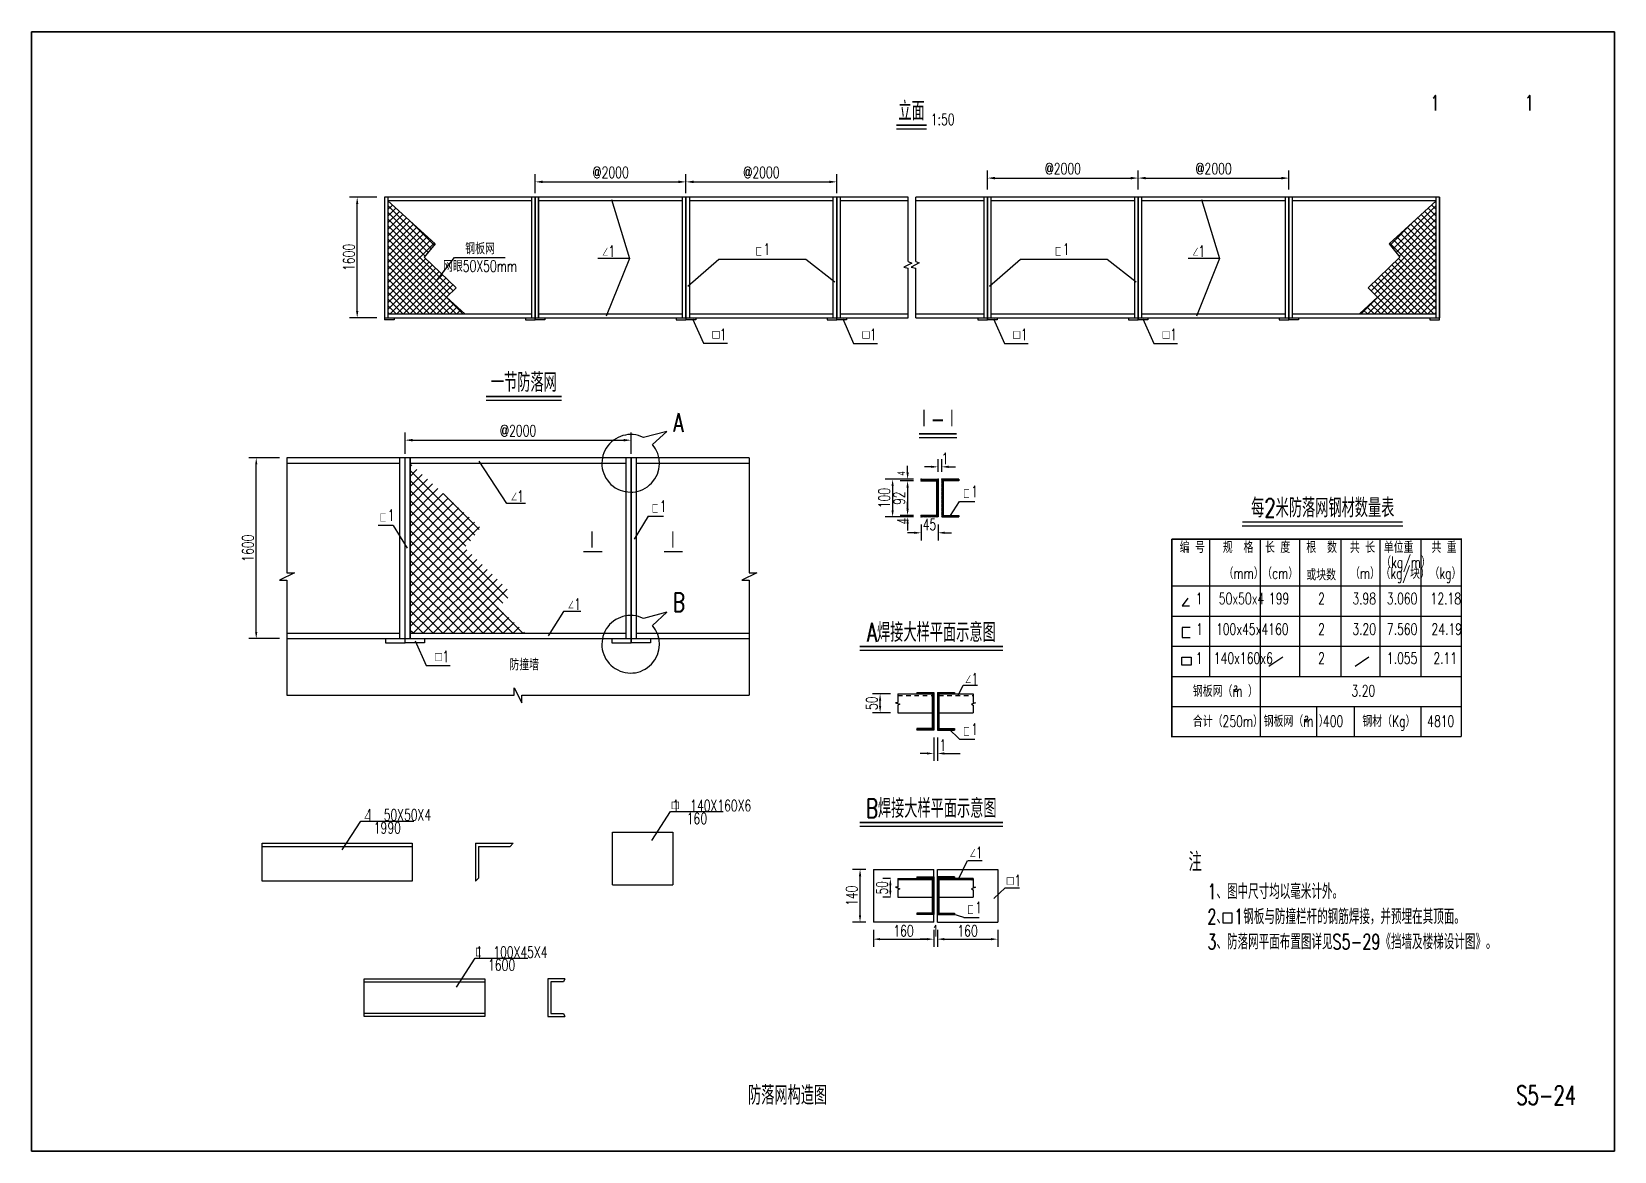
# Model space of a CAD drawing. Extents: x 0 to 42, y 0 to 29.7.
import ezdxf
from ezdxf.enums import TextEntityAlignment as Align

# ---------------------------------------------------------------- set-up
doc = ezdxf.new("R2010")
doc.units = 0
doc.header["$LTSCALE"] = 0.01
doc.header["$MEASUREMENT"] = 0
doc.linetypes.add('ACAD_ISO02W100', pattern=[15, 12, -3])
doc.layers.get('0').update_dxf_attribs({"linetype": 'CONTINUOUS'})
doc.layers.get('DEFPOINTS').update_dxf_attribs({"linetype": 'CONTINUOUS'})
for name, color, linetype in [('文字', 7, 'CONTINUOUS'), ('标注', 7, 'CONTINUOUS'), ('注释', 7, 'CONTINUOUS'), ('结构轮廓线', 1, 'CONTINUOUS'), ('虚线', 6, 'ACAD_ISO02W100')]:
    doc.layers.add(name, color=color, linetype=linetype)
doc.styles.get("Standard").update_dxf_attribs({"font": 'simplex1.shx', "width": 0.7, "bigfont": 'hztxt.shx'})
doc.styles.add('西文_6号', font='', dxfattribs={"width": 0.7, "height": 0.2})
doc.styles.get('西文_6号').set_extended_font_data('BRGCAD')
doc.dimstyles.new('标注_6号', dxfattribs={"dimtxt": 0.3, "dimasz": 0.2, "dimexe": 0.2, "dimexo": 0.1, "dimgap": 0.1, "dimtad": 1, "dimdec": 1, "dimzin": 0, "dimdsep": 46, "dimtxsty": 'Standard', "dimcen": 0.09, "dimclrd": 256, "dimclre": 256, "dimclrt": 256, "dimadec": 0, "dimazin": 0, "dimtfac": 1, "dimtdec": 1, "dimtix": 1, "dimtofl": 0, "dimtmove": 0, "dimatfit": 1, "dimfxl": 0, "dimtvp": 1, "dimtolj": 1, "dimtzin": 0, "dimarcsym": 0})
doc.dimstyles.new('西文标注_6号', dxfattribs={"dimtxt": 0.3, "dimasz": 0.18, "dimexe": 0.2, "dimexo": 0.2, "dimgap": 0.07, "dimtad": 1, "dimdec": 1, "dimzin": 13, "dimdsep": 46, "dimtxsty": 'Standard', "dimcen": 0.09, "dimclrd": 256, "dimclre": 256, "dimclrt": 256, "dimadec": 0, "dimazin": 0, "dimtfac": 1, "dimtdec": 1, "dimtix": 1, "dimtofl": 0, "dimtmove": 0, "dimatfit": 1, "dimfxl": 0, "dimtvp": 1, "dimtolj": 1, "dimtzin": 13, "dimarcsym": 0})
pattern_1 = [(45, (-122.652485, -104.0455), (-0.0176776695, 0.0176776695), [])]

# ---------------------------------------------------------------- blocks, each defined once
blk = doc.blocks.new('*D2')
at = {"layer": 'DEFPOINTS', "color": 0}
for p in [(5.96, 18.399), (6.773, 18.399), (6.773, 13.599)]:
    blk.add_point(p, dxfattribs=at)
at = {"layer": '注释', "lineweight": -2}
for p, q in [((6.573, 18.399), (5.76, 18.399)), ((5.96, 13.779), (5.96, 18.219)), ((6.573, 13.599), (5.76, 13.599))]:
    blk.add_line(p, q, dxfattribs=at)
at = {"layer": '注释'}
for points in [[(5.93, 18.219), (5.99, 18.219), (5.96, 18.399)], [(5.93, 13.779), (5.99, 13.779), (5.96, 13.599)]]:
    blk.add_solid(points, dxfattribs=at)
at = {"layer": '注释', "insert": (5.74, 15.999), "char_height": 0.3, "attachment_point": 5, "rotation": 90}
blk.add_mtext('\\A1;1600', dxfattribs=at)
blk = doc.blocks.new('*D3')
at = {"layer": 'DEFPOINTS', "color": 0}
for p in [(21.983, 7.478), (22.337, 7.478), (22.337, 6.078)]:
    blk.add_point(p, dxfattribs=at)
at = {"layer": '标注', "lineweight": -2}
for p, q in [((22.137, 7.478), (21.783, 7.478)), ((21.983, 6.258), (21.983, 7.298)), ((22.137, 6.078), (21.783, 6.078))]:
    blk.add_line(p, q, dxfattribs=at)
at = {"layer": '标注'}
for points in [[(21.953, 7.298), (22.013, 7.298), (21.983, 7.478)], [(21.953, 6.258), (22.013, 6.258), (21.983, 6.078)]]:
    blk.add_solid(points, dxfattribs=at)
at = {"layer": '标注', "insert": (21.763, 6.778), "char_height": 0.3, "attachment_point": 5, "rotation": 90}
blk.add_mtext('\\A1;140', dxfattribs=at)
blk = doc.blocks.new('*D4')
at = {"layer": 'DEFPOINTS', "color": 0}
for p in [(23.937, 6.078), (24.037, 6.078), (24.037, 5.628)]:
    blk.add_point(p, dxfattribs=at)
at = {"layer": '标注', "lineweight": -2}
for p, q in [((23.757, 5.628), (23.577, 5.628)), ((23.937, 5.878), (23.937, 5.428)), ((24.037, 5.878), (24.037, 5.428)), ((24.217, 5.628), (24.397, 5.628))]:
    blk.add_line(p, q, dxfattribs=at)
at = {"layer": '标注'}
for points in [[(23.757, 5.658), (23.757, 5.598), (23.937, 5.628)], [(24.217, 5.658), (24.217, 5.598), (24.037, 5.628)]]:
    blk.add_solid(points, dxfattribs=at)
at = {"layer": '标注', "insert": (23.987, 5.848), "char_height": 0.3, "attachment_point": 5}
blk.add_mtext('\\A1;1', dxfattribs=at)
blk = doc.blocks.new('*D5')
at = {"layer": 'DEFPOINTS', "color": 0}
for p in [(22.337, 6.078), (23.937, 6.078), (23.937, 5.628)]:
    blk.add_point(p, dxfattribs=at)
at = {"layer": '标注', "lineweight": -2}
for p, q in [((22.337, 5.878), (22.337, 5.428)), ((22.517, 5.628), (23.757, 5.628)), ((23.937, 5.878), (23.937, 5.428))]:
    blk.add_line(p, q, dxfattribs=at)
at = {"layer": '标注'}
for points in [[(22.517, 5.658), (22.517, 5.598), (22.337, 5.628)], [(23.757, 5.658), (23.757, 5.598), (23.937, 5.628)]]:
    blk.add_solid(points, dxfattribs=at)
at = {"layer": '标注', "insert": (23.137, 5.848), "char_height": 0.3, "attachment_point": 5}
blk.add_mtext('\\A1;160', dxfattribs=at)
blk = doc.blocks.new('*D6')
at = {"layer": 'DEFPOINTS', "color": 0}
for p in [(24.037, 6.078), (25.637, 6.078), (25.637, 5.628)]:
    blk.add_point(p, dxfattribs=at)
at = {"layer": '标注', "lineweight": -2}
for p, q in [((24.037, 5.878), (24.037, 5.428)), ((24.217, 5.628), (25.457, 5.628)), ((25.637, 5.878), (25.637, 5.428))]:
    blk.add_line(p, q, dxfattribs=at)
at = {"layer": '标注'}
for points in [[(24.217, 5.658), (24.217, 5.598), (24.037, 5.628)], [(25.457, 5.658), (25.457, 5.598), (25.637, 5.628)]]:
    blk.add_solid(points, dxfattribs=at)
at = {"layer": '标注', "insert": (24.837, 5.848), "char_height": 0.3, "attachment_point": 5}
blk.add_mtext('\\A1;160', dxfattribs=at)
blk = doc.blocks.new('*D7')
at = {"layer": 'DEFPOINTS', "color": 0}
for p in [(22.787, 7.238), (22.987, 7.238), (22.987, 6.738)]:
    blk.add_point(p, dxfattribs=at)
at = {"layer": '标注', "lineweight": -2}
for p, q in [((22.787, 7.238), (22.587, 7.238)), ((22.787, 6.738), (22.587, 6.738)), ((22.787, 6.918), (22.787, 7.058))]:
    blk.add_line(p, q, dxfattribs=at)
at = {"layer": '标注'}
for points in [[(22.757, 7.058), (22.817, 7.058), (22.787, 7.238)], [(22.757, 6.918), (22.817, 6.918), (22.787, 6.738)]]:
    blk.add_solid(points, dxfattribs=at)
at = {"layer": '标注', "insert": (22.567, 6.988), "char_height": 0.3, "attachment_point": 5, "rotation": 90}
blk.add_mtext('\\A1;50', dxfattribs=at)
blk = doc.blocks.new('*D8')
at = {"layer": 'DEFPOINTS', "color": 0}
for p in [(22.515, 12.135), (22.987, 12.135), (22.987, 11.635)]:
    blk.add_point(p, dxfattribs=at)
at = {"layer": '标注', "lineweight": -2}
for p, q in [((22.787, 12.135), (22.315, 12.135)), ((22.515, 11.815), (22.515, 11.955)), ((22.787, 11.635), (22.315, 11.635))]:
    blk.add_line(p, q, dxfattribs=at)
at = {"layer": '标注'}
for points in [[(22.485, 11.955), (22.545, 11.955), (22.515, 12.135)], [(22.485, 11.815), (22.545, 11.815), (22.515, 11.635)]]:
    blk.add_solid(points, dxfattribs=at)
at = {"layer": '标注', "insert": (22.295, 11.885), "char_height": 0.3, "attachment_point": 5, "rotation": 90}
blk.add_mtext('\\A1;50', dxfattribs=at)
blk = doc.blocks.new('*D9')
at = {"layer": 'DEFPOINTS', "color": 0}
for p in [(8.639, 25.312), (9.364, 25.312), (9.364, 22.112)]:
    blk.add_point(p, dxfattribs=at)
at = {"layer": '标注', "lineweight": -2}
for p, q in [((9.164, 25.312), (8.439, 25.312)), ((8.639, 22.292), (8.639, 25.132)), ((9.164, 22.112), (8.439, 22.112))]:
    blk.add_line(p, q, dxfattribs=at)
at = {"layer": '标注'}
for points in [[(8.609, 25.132), (8.669, 25.132), (8.639, 25.312)], [(8.609, 22.292), (8.669, 22.292), (8.639, 22.112)]]:
    blk.add_solid(points, dxfattribs=at)
at = {"layer": '标注', "insert": (8.419, 23.712), "char_height": 0.3, "attachment_point": 5, "rotation": 90}
blk.add_mtext('\\A1;1600', dxfattribs=at)
blk = doc.blocks.new('*X1')
at = {"color": 0}
for p, q in [((470.58, 249.61), (470.86, 249.89)), ((470.58, 247.84), (471.79, 249.05)), ((482.03, 237.45), (470.58, 248.9)), ((470.58, 246.07), (472.71, 248.21)), ((470.58, 244.3), (473.64, 247.36)), ((481.24, 236.48), (470.58, 247.14)), ((470.58, 242.54), (474.56, 246.52)), ((470.58, 240.77), (475.49, 245.68)), ((480.44, 235.5), (470.58, 245.37)), ((470.58, 239), (476.41, 244.83)), ((470.58, 237.23), (477.34, 243.99)), ((482.82, 238.43), (476.43, 244.82)), ((487.88, 226.29), (470.58, 243.6)), ((470.58, 235.47), (478.26, 243.15)), ((470.58, 233.7), (479.19, 242.31)), ((486.98, 225.43), (470.58, 241.83)), ((470.58, 231.93), (480.11, 241.46)), ((470.58, 230.16), (481.04, 240.62)), ((490.49, 220.16), (470.58, 240.06)), ((470.58, 228.39), (481.96, 239.78)), ((470.58, 226.63), (482.88, 238.93)), ((488.72, 220.16), (470.58, 238.3)), ((486.95, 220.16), (470.58, 236.53)), ((470.58, 224.86), (480.61, 234.89)), ((485.18, 220.16), (470.58, 234.76)), ((470.58, 223.09), (481.5, 234.02)), ((470.58, 221.32), (482.4, 233.15)), ((483.42, 220.16), (470.58, 232.99)), ((481.65, 220.16), (470.58, 231.23)), ((471.18, 220.16), (483.3, 232.27)), ((472.95, 220.16), (484.19, 231.4)), ((474.71, 220.16), (485.09, 230.53)), ((476.48, 220.16), (485.98, 229.66)), ((479.88, 220.16), (470.58, 229.46)), ((478.11, 220.16), (470.58, 227.69)), ((478.25, 220.16), (486.88, 228.79)), ((480.02, 220.16), (487.78, 227.91)), ((476.34, 220.16), (470.58, 225.92)), ((474.58, 220.16), (470.58, 224.15)), ((481.79, 220.16), (486.21, 224.58)), ((472.81, 220.16), (470.58, 222.39)), ((483.55, 220.16), (487.13, 223.73)), ((485.32, 220.16), (488.05, 222.88)), ((487.09, 220.16), (488.97, 222.03)), ((471.04, 220.16), (470.58, 220.62)), ((488.86, 220.16), (489.88, 221.18)), ((490.62, 220.16), (490.8, 220.33))]:
    blk.add_line(p, q, dxfattribs=at)
blk = doc.blocks.new('*D10')
at = {"layer": 'DEFPOINTS', "color": 0}
for p in [(15.908, 18.864), (9.908, 18.399), (15.908, 18.399)]:
    blk.add_point(p, dxfattribs=at)
at = {"layer": '标注', "lineweight": -2}
for p, q in [((9.908, 18.499), (9.908, 19.064)), ((15.908, 18.499), (15.908, 19.064)), ((10.108, 18.864), (15.708, 18.864))]:
    blk.add_line(p, q, dxfattribs=at)
at = {"layer": '标注'}
for points in [[(10.108, 18.897), (10.108, 18.83), (9.908, 18.864)], [(15.708, 18.897), (15.708, 18.83), (15.908, 18.864)]]:
    blk.add_solid(points, dxfattribs=at)
at = {"layer": '标注', "insert": (12.908, 19.114), "char_height": 0.3, "attachment_point": 5}
blk.add_mtext('\\A1;@2000', dxfattribs=at)
blk = doc.blocks.new('*D11')
at = {"layer": 'DEFPOINTS', "color": 0}
for p in [(23.602, 16.827), (24.052, 16.827), (24.052, 16.407)]:
    blk.add_point(p, dxfattribs=at)
at = {"layer": '标注', "lineweight": -2}
for p, q in [((23.422, 16.407), (23.242, 16.407)), ((23.602, 16.627), (23.602, 16.207)), ((24.052, 16.627), (24.052, 16.207)), ((24.232, 16.407), (24.412, 16.407))]:
    blk.add_line(p, q, dxfattribs=at)
at = {"layer": '标注'}
for points in [[(23.422, 16.437), (23.422, 16.377), (23.602, 16.407)], [(24.232, 16.437), (24.232, 16.377), (24.052, 16.407)]]:
    blk.add_solid(points, dxfattribs=at)
at = {"layer": '标注', "insert": (23.827, 16.627), "char_height": 0.3, "attachment_point": 5}
blk.add_mtext('\\A1;45', dxfattribs=at)
blk = doc.blocks.new('*D12')
at = {"layer": 'DEFPOINTS', "color": 0}
for p in [(23.602, 17.827), (22.847, 16.827), (23.602, 16.827)]:
    blk.add_point(p, dxfattribs=at)
at = {"layer": '标注', "lineweight": -2}
for p, q in [((23.402, 17.827), (22.647, 17.827)), ((22.847, 17.647), (22.847, 17.007)), ((23.402, 16.827), (22.647, 16.827))]:
    blk.add_line(p, q, dxfattribs=at)
at = {"layer": '标注'}
for points in [[(22.817, 17.647), (22.877, 17.647), (22.847, 17.827)], [(22.817, 17.007), (22.877, 17.007), (22.847, 16.827)]]:
    blk.add_solid(points, dxfattribs=at)
at = {"layer": '标注', "insert": (22.627, 17.327), "char_height": 0.3, "attachment_point": 5, "rotation": 90}
blk.add_mtext('\\A1;100', dxfattribs=at)
blk = doc.blocks.new('*D13')
at = {"linetype": 'ByBlock', "lineweight": -2}
for p, q in [((23.402, 17.787), (23.045, 17.787)), ((23.245, 17.607), (23.245, 17.047)), ((23.402, 16.867), (23.045, 16.867))]:
    blk.add_line(p, q, dxfattribs=at)
at = {"linetype": 'ByBlock'}
for points in [[(23.215, 17.607), (23.275, 17.607), (23.245, 17.787)], [(23.215, 17.047), (23.275, 17.047), (23.245, 16.867)]]:
    blk.add_solid(points, dxfattribs=at)
at = {"layer": 'DEFPOINTS', "color": 0, "linetype": 'ByBlock'}
for p in [(23.602, 17.787), (23.245, 16.867), (23.602, 16.867)]:
    blk.add_point(p, dxfattribs=at)
at = {"linetype": 'ByBlock', "insert": (23.025, 17.327), "char_height": 0.3, "attachment_point": 5, "rotation": 90}
blk.add_mtext('\\A1;92', dxfattribs=at)
blk = doc.blocks.new('*D14')
at = {"layer": 'DEFPOINTS', "color": 0}
for p in [(17.364, 25.716), (13.364, 25.312), (17.364, 25.312)]:
    blk.add_point(p, dxfattribs=at)
at = {"layer": '标注', "lineweight": -2}
for p, q in [((13.364, 25.412), (13.364, 25.916)), ((13.564, 25.716), (17.164, 25.716)), ((17.364, 25.412), (17.364, 25.916))]:
    blk.add_line(p, q, dxfattribs=at)
at = {"layer": '标注'}
for points in [[(13.564, 25.749), (13.564, 25.682), (13.364, 25.716)], [(17.164, 25.749), (17.164, 25.682), (17.364, 25.716)]]:
    blk.add_solid(points, dxfattribs=at)
at = {"layer": '标注', "insert": (15.364, 25.966), "char_height": 0.3, "attachment_point": 5}
blk.add_mtext('\\A1;@2000', dxfattribs=at)
blk = doc.blocks.new('*D15')
at = {"layer": 'DEFPOINTS', "color": 0}
for p in [(21.364, 25.716), (17.364, 25.312), (21.364, 25.312)]:
    blk.add_point(p, dxfattribs=at)
at = {"layer": '标注', "lineweight": -2}
for p, q in [((17.364, 25.412), (17.364, 25.916)), ((17.564, 25.716), (21.164, 25.716)), ((21.364, 25.412), (21.364, 25.916))]:
    blk.add_line(p, q, dxfattribs=at)
at = {"layer": '标注'}
for points in [[(17.564, 25.749), (17.564, 25.682), (17.364, 25.716)], [(21.164, 25.749), (21.164, 25.682), (21.364, 25.716)]]:
    blk.add_solid(points, dxfattribs=at)
at = {"layer": '标注', "insert": (19.364, 25.966), "char_height": 0.3, "attachment_point": 5}
blk.add_mtext('\\A1;@2000', dxfattribs=at)
blk = doc.blocks.new('*D16')
at = {"layer": 'DEFPOINTS', "color": 0}
for p in [(29.364, 25.816), (25.364, 25.412), (29.364, 25.412)]:
    blk.add_point(p, dxfattribs=at)
at = {"layer": '标注', "lineweight": -2}
for p, q in [((25.364, 25.512), (25.364, 26.016)), ((25.564, 25.816), (29.164, 25.816)), ((29.364, 25.512), (29.364, 26.016))]:
    blk.add_line(p, q, dxfattribs=at)
at = {"layer": '标注'}
for points in [[(25.564, 25.849), (25.564, 25.782), (25.364, 25.816)], [(29.164, 25.849), (29.164, 25.782), (29.364, 25.816)]]:
    blk.add_solid(points, dxfattribs=at)
at = {"layer": '标注', "insert": (27.364, 26.066), "char_height": 0.3, "attachment_point": 5}
blk.add_mtext('\\A1;@2000', dxfattribs=at)
blk = doc.blocks.new('*D17')
at = {"layer": 'DEFPOINTS', "color": 0}
for p in [(33.364, 25.816), (29.364, 25.412), (33.364, 25.412)]:
    blk.add_point(p, dxfattribs=at)
at = {"layer": '标注', "lineweight": -2}
for p, q in [((29.364, 25.512), (29.364, 26.016)), ((29.564, 25.816), (33.164, 25.816)), ((33.364, 25.512), (33.364, 26.016))]:
    blk.add_line(p, q, dxfattribs=at)
at = {"layer": '标注'}
for points in [[(29.564, 25.849), (29.564, 25.782), (29.364, 25.816)], [(33.164, 25.849), (33.164, 25.782), (33.364, 25.816)]]:
    blk.add_solid(points, dxfattribs=at)
at = {"layer": '标注', "insert": (31.364, 26.066), "char_height": 0.3, "attachment_point": 5}
blk.add_mtext('\\A1;@2000', dxfattribs=at)

msp = doc.modelspace()

# ---------------------------------------------------------------- hatches: boundary and pattern name
h = msp.add_hatch()
h.set_pattern_fill('ANSI31', color=256, scale=0.2, style=0)
h.set_pattern_definition(pattern_1)
h.paths.add_polyline_path([(24.591, 7.198), (24.61, 7.238), (24.077, 7.238), (24.077, 7.198)])
h.paths.add_polyline_path([(23.897, 7.198), (23.897, 7.238), (22.987, 7.238), (22.987, 7.198)])
h.paths.add_polyline_path([(24.987, 7.198), (24.987, 7.238), (24.61, 7.238), (24.591, 7.198)])
h = msp.add_hatch()
h.set_pattern_fill('ANSI31', color=256, scale=0.2, angle=90, style=0)
h.set_pattern_definition([(135, (-122.652485, -104.0455), (-0.0176776695, -0.0176776695), [])])
h.paths.add_polyline_path([(24.037, 6.278), (24.487, 6.278), (24.487, 6.318), (24.077, 6.318), (24.077, 7.238), (24.487, 7.238), (24.487, 7.278), (24.037, 7.278)])
h.paths.add_polyline_path([(23.937, 7.278), (23.487, 7.278), (23.487, 7.238), (23.897, 7.238), (23.897, 6.318), (23.487, 6.318), (23.487, 6.278), (23.937, 6.278)])
at = {"layer": '结构轮廓线'}
h = msp.add_hatch(dxfattribs=at)
h.set_pattern_fill('ANSI31', color=256, scale=0.2, style=0)
h.set_pattern_definition(pattern_1)
h.paths.add_polyline_path([(24.052, 17.827), (23.602, 17.827), (23.602, 17.787), (24.012, 17.787), (24.012, 16.867), (23.602, 16.867), (23.602, 16.827), (24.052, 16.827)])
h.paths.add_polyline_path([(24.602, 17.827), (24.152, 17.827), (24.152, 16.827), (24.602, 16.827), (24.602, 16.867), (24.192, 16.867), (24.192, 17.787), (24.602, 17.787)])
h = msp.add_hatch(dxfattribs=at)
h.set_pattern_fill('ANSI31', color=256, scale=0.2, style=0)
h.set_pattern_definition(pattern_1)
h.paths.add_polyline_path([(24.077, 12.135), (24.487, 12.135), (24.487, 12.175), (24.037, 12.175), (24.037, 11.175), (24.372, 11.175), (24.33, 11.215), (24.077, 11.215)])
h.paths.add_polyline_path([(23.937, 12.175), (23.487, 12.175), (23.487, 12.135), (23.897, 12.135), (23.897, 11.215), (23.487, 11.215), (23.487, 11.175), (23.937, 11.175)])
h = msp.add_hatch(dxfattribs=at)
h.set_pattern_fill('ANSI31', color=256, scale=0.2, style=0)
h.set_pattern_definition(pattern_1)
h.paths.add_polyline_path([(24.487, 11.215), (24.33, 11.215), (24.372, 11.175), (24.487, 11.175)])

# ---------------------------------------------------------------- linework, layer by layer
at = {"linetype": 'ByBlock'}
for p, q in [((23.402, 17.827), (23.045, 17.827)), ((23.402, 17.787), (23.045, 17.787)), ((23.245, 17.047), (23.245, 17.227)), ((23.402, 16.867), (23.045, 16.867)), ((23.402, 16.827), (23.045, 16.827))]:
    msp.add_line(p, q, dxfattribs=at)
for points in [[(0, 0), (42, 0), (42, 29.7), (0, 29.7)], [(0, 29.7), (42, 29.7), (42, 0), (0, 0)]]:
    msp.add_lwpolyline(points, close=True)
at = {"const_width": 0.015}
for points in [[(15.277, 23.965), (15.163, 23.771), (15.287, 23.771)], [(19.362, 23.769), (19.238, 23.769), (19.238, 23.98), (19.362, 23.98)], [(27.306, 23.769), (27.181, 23.769), (27.181, 23.98), (27.306, 23.98)], [(30.94, 23.965), (30.825, 23.771), (30.95, 23.771)], [(12.857, 17.469), (12.742, 17.275), (12.867, 17.275)], [(24.87, 17.339), (24.746, 17.339), (24.746, 17.55), (24.87, 17.55)], [(9.391, 16.706), (9.267, 16.706), (9.267, 16.918), (9.391, 16.918)], [(16.61, 16.948), (16.485, 16.948), (16.485, 17.16), (16.61, 17.16)], [(14.366, 14.604), (14.252, 14.41), (14.376, 14.41)], [(24.909, 12.627), (24.794, 12.433), (24.919, 12.433)], [(24.87, 11.034), (24.746, 11.034), (24.746, 11.246), (24.87, 11.246)], [(8.954, 9.028), (8.839, 8.833), (8.964, 8.833)], [(25.029, 8.017), (24.915, 7.823), (25.04, 7.823)], [(24.983, 6.304), (24.859, 6.304), (24.859, 6.515), (24.983, 6.515)], [(11.926, 5.184), (11.802, 5.184), (11.802, 5.395), (11.926, 5.395)]]:
    msp.add_lwpolyline(points, dxfattribs=at)
for points in [[(18.07, 21.75), (18.246, 21.75), (18.246, 21.568), (18.07, 21.568)], [(22.052, 21.748), (22.228, 21.748), (22.228, 21.566), (22.052, 21.566)], [(26.053, 21.748), (26.229, 21.748), (26.229, 21.566), (26.053, 21.566)], [(30.017, 21.748), (30.194, 21.748), (30.194, 21.566), (30.017, 21.566)], [(10.709, 13.203), (10.886, 13.203), (10.886, 13.021), (10.709, 13.021)], [(16.994, 9.267), (17.17, 9.267), (17.17, 9.086), (16.994, 9.086)], [(25.883, 7.258), (26.06, 7.258), (26.06, 7.077), (25.883, 7.077)]]:
    msp.add_lwpolyline(points, close=True, dxfattribs=at)
at = {"layer": 'DEFPOINTS', "color": 0, "linetype": 'ByBlock'}
for p in [(23.245, 17.827), (23.245, 16.827), (23.937, 11.175), (24.037, 11.175)]:
    msp.add_point(p, dxfattribs=at)
at = {"layer": '文字', "const_width": 0.04}
for points in [[(22.95, 27.222), (23.75, 27.222)], [(12.061, 20.022), (14.061, 20.022)], [(23.549, 19.034), (24.549, 19.034)], [(32.126, 16.695), (36.383, 16.695)], [(21.974, 13.392), (25.774, 13.392)], [(21.974, 8.724), (25.774, 8.724)]]:
    msp.add_lwpolyline(points, dxfattribs=at)
at = {"layer": '文字'}
for points in [[(22.95, 27.122), (23.75, 27.122)], [(12.061, 19.922), (14.061, 19.922)], [(23.549, 18.934), (24.549, 18.934)], [(32.126, 16.595), (36.383, 16.595)], [(21.974, 13.292), (25.774, 13.292)], [(21.974, 8.624), (25.774, 8.624)]]:
    msp.add_lwpolyline(points, dxfattribs=at)
at = {"layer": '标注'}
for p, q in [((23.245, 18.007), (23.245, 18.187)), ((23.872, 18.157), (23.692, 18.157)), ((24.052, 18.027), (24.052, 18.357)), ((24.152, 18.027), (24.152, 18.357)), ((24.332, 18.157), (24.512, 18.157)), ((23.245, 17.607), (23.245, 17.427)), ((23.245, 17.047), (23.245, 17.227)), ((23.402, 16.867), (23.045, 16.867)), ((23.402, 16.827), (23.045, 16.827)), ((23.245, 16.647), (23.245, 16.467)), ((30.256, 16.239), (30.256, 12.638)), ((31.256, 16.239), (31.256, 12.599)), ((32.6, 16.239), (32.6, 10.999)), ((33.642, 16.239), (33.642, 12.599)), ((34.741, 16.239), (34.741, 12.599)), ((35.779, 16.239), (35.779, 12.599)), ((36.866, 16.239), (36.866, 12.599)), ((30.256, 14.999), (37.94, 14.999)), ((30.256, 14.199), (35.956, 14.199)), ((30.256, 14.199), (37.94, 14.199)), ((30.256, 13.399), (37.94, 13.399)), ((32.835, 12.865), (33.202, 13.114)), ((35.119, 12.865), (35.487, 13.114)), ((30.256, 12.599), (37.94, 12.599)), ((30.256, 11.799), (37.94, 11.799)), ((34.098, 11.799), (34.098, 10.999)), ((35.098, 11.799), (35.098, 10.999)), ((36.866, 11.799), (36.866, 10.999)), ((23.937, 10.975), (23.937, 10.354)), ((24.037, 10.975), (24.037, 10.354)), ((23.757, 10.554), (23.577, 10.554)), ((24.217, 10.554), (24.642, 10.554))]:
    msp.add_line(p, q, dxfattribs=at)
at = {"layer": '标注', "const_width": 0.04}
for points in [[(37.94, 10.999), (30.256, 10.999), (30.256, 16.239)], [(30.256, 16.239), (37.94, 16.239), (37.94, 10.999)]]:
    msp.add_lwpolyline(points, dxfattribs=at)
at = {"layer": '标注'}
for points in [[(30.682, 14.671), (30.534, 14.474), (30.723, 14.474)], [(30.746, 13.894), (30.535, 13.894), (30.535, 13.631), (30.746, 13.631)]]:
    msp.add_lwpolyline(points, dxfattribs=at)
msp.add_lwpolyline([(30.519, 13.104), (30.77, 13.104), (30.77, 12.897), (30.519, 12.897)], close=True, dxfattribs=at)
for points in [[(23.872, 18.187), (23.872, 18.127), (24.052, 18.157)], [(24.332, 18.187), (24.332, 18.127), (24.152, 18.157)], [(23.215, 18.007), (23.275, 18.007), (23.245, 17.827)], [(23.215, 17.607), (23.275, 17.607), (23.245, 17.787)], [(23.215, 17.047), (23.275, 17.047), (23.245, 16.867)], [(23.215, 16.647), (23.275, 16.647), (23.245, 16.827)], [(23.757, 10.584), (23.757, 10.524), (23.937, 10.554)], [(24.217, 10.584), (24.217, 10.524), (24.037, 10.554)]]:
    msp.add_solid(points, dxfattribs=at)
at = {"layer": '注释'}
for p, q in [((9.454, 25.212), (10.705, 24.071)), ((15.385, 25.249), (15.862, 23.682)), ((23.264, 23.604), (23.264, 25.312)), ((23.464, 23.604), (23.464, 25.312)), ((31.048, 25.249), (31.524, 23.682)), ((37.274, 25.212), (36.023, 24.071)), ((10.705, 24.071), (10.42, 23.721)), ((36.023, 24.071), (36.308, 23.721)), ((10.42, 23.721), (11.263, 22.901)), ((15.862, 23.682), (15.028, 23.682)), ((15.862, 23.682), (15.246, 22.155)), ((17.415, 22.947), (18.238, 23.665)), ((18.238, 23.665), (20.544, 23.665)), ((20.544, 23.665), (21.316, 23.064)), ((23.354, 23.557), (23.141, 23.456)), ((23.264, 23.604), (23.354, 23.557)), ((23.556, 23.564), (23.341, 23.456)), ((23.464, 23.604), (23.556, 23.564)), ((25.414, 22.947), (26.238, 23.665)), ((26.238, 23.665), (28.544, 23.665)), ((28.544, 23.665), (29.312, 23.064)), ((31.524, 23.682), (30.691, 23.682)), ((31.524, 23.682), (30.909, 22.155)), ((36.308, 23.721), (35.465, 22.901)), ((23.141, 23.456), (23.264, 23.429)), ((23.264, 22.112), (23.264, 23.429)), ((23.341, 23.456), (23.464, 23.429)), ((23.464, 22.112), (23.464, 23.429)), ((11.263, 22.901), (11.012, 22.66)), ((35.465, 22.901), (35.717, 22.66)), ((11.012, 22.66), (11.496, 22.212)), ((35.717, 22.66), (35.233, 22.212)), ((17.541, 22.086), (17.83, 21.434)), ((21.523, 22.085), (21.811, 21.432)), ((25.524, 22.085), (25.813, 21.432)), ((29.488, 22.085), (29.777, 21.432)), ((17.83, 21.434), (18.462, 21.434)), ((21.811, 21.432), (22.444, 21.432)), ((25.813, 21.432), (26.445, 21.432)), ((29.777, 21.432), (30.41, 21.432)), ((16.858, 19.098), (16.237, 18.933)), ((16.858, 19.098), (16.472, 18.752)), ((12.608, 17.186), (11.875, 18.311)), ((24.383, 16.867), (24.625, 17.235)), ((24.625, 17.235), (25.028, 17.235)), ((13.103, 17.186), (12.608, 17.186)), ((16.364, 16.845), (15.992, 16.241)), ((16.364, 16.845), (16.767, 16.845)), ((9.595, 16.603), (9.192, 16.603)), ((9.595, 16.603), (9.967, 15.999)), ((14.117, 14.321), (13.707, 13.671)), ((14.574, 14.321), (14.117, 14.321)), ((16.858, 14.298), (16.237, 14.133)), ((16.858, 14.298), (16.472, 13.952)), ((10.18, 13.539), (10.469, 12.887)), ((10.469, 12.887), (11.102, 12.887)), ((24.591, 12.095), (24.719, 12.368)), ((24.719, 12.368), (25.096, 12.368)), ((22.987, 11.905), (22.927, 11.9)), ((22.927, 11.9), (23.036, 11.86)), ((22.987, 12.135), (22.987, 11.905)), ((23.036, 11.86), (22.987, 11.836)), ((22.987, 11.836), (22.987, 11.635)), ((25.047, 11.9), (24.939, 11.86)), ((24.939, 11.86), (24.987, 11.836)), ((24.987, 12.135), (24.987, 11.905)), ((24.987, 11.905), (25.047, 11.9)), ((24.987, 11.836), (24.987, 11.635)), ((24.625, 10.931), (24.33, 11.215)), ((24.625, 10.931), (25.028, 10.931)), ((24.591, 7.198), (24.833, 7.714)), ((24.846, 7.714), (25.223, 7.714)), ((22.987, 7.238), (22.987, 7.008)), ((24.987, 7.238), (24.987, 7.008)), ((22.987, 7.008), (22.927, 7.003)), ((22.927, 7.003), (23.036, 6.964)), ((23.036, 6.964), (22.987, 6.939)), ((22.987, 6.939), (22.987, 6.738)), ((25.047, 7.003), (24.939, 6.964)), ((24.939, 6.964), (24.987, 6.939)), ((24.987, 7.008), (25.047, 7.003)), ((24.987, 6.939), (24.987, 6.738)), ((25.536, 6.706), (25.836, 6.992)), ((25.836, 6.992), (26.213, 6.992)), ((24.738, 6.2), (24.456, 6.289)), ((24.738, 6.2), (25.141, 6.2))]:
    msp.add_line(p, q, dxfattribs=at)
for points in [[(10.745, 23.089), (11.224, 23.711), (12.565, 23.711)], [(6.773, 18.399), (6.773, 15.349), (6.973, 15.349), (6.573, 15.149), (6.773, 15.149), (6.773, 12.099)], [(19.043, 18.399), (19.043, 15.349), (19.243, 15.349), (18.843, 15.149), (19.043, 15.149), (19.043, 12.099)], [(6.773, 12.099), (12.808, 12.099), (12.808, 12.299), (13.008, 11.899), (13.008, 12.099), (19.043, 12.099)], [(16.456, 8.245), (16.955, 9.011), (18.355, 9.011)], [(8.241, 7.996), (8.739, 8.761), (10.139, 8.761)], [(11.272, 4.359), (11.771, 5.124), (13.171, 5.124)]]:
    msp.add_lwpolyline(points, dxfattribs=at)
at = {"layer": '注释', "const_width": 0.04}
for points in [[(14.64, 15.905), (15.14, 15.905)], [(17.279, 15.905), (16.779, 15.905)]]:
    msp.add_lwpolyline(points, dxfattribs=at)
at = {"layer": '注释'}
msp.add_lwpolyline([(31.616, 6.322), (31.849, 6.322), (31.849, 6.055), (31.616, 6.055)], close=True, dxfattribs=at)
for centre in [(15.896, 18.25), (15.896, 13.45)]:
    msp.add_arc(centre, 0.764, 63.5092, 41.1277, dxfattribs=at)
at = {"layer": '结构轮廓线'}
for p, q in [((9.364, 25.312), (9.364, 22.058)), ((13.364, 25.312), (9.364, 25.312)), ((9.454, 25.312), (9.454, 22.112)), ((13.274, 25.212), (9.454, 25.212)), ((13.274, 22.112), (13.274, 25.312)), ((13.364, 22.112), (13.364, 25.312)), ((17.364, 25.312), (13.364, 25.312)), ((13.454, 22.112), (13.454, 25.312)), ((13.454, 25.312), (13.454, 22.112)), ((17.274, 25.212), (13.454, 25.212)), ((17.274, 22.112), (17.274, 25.312)), ((17.364, 22.112), (17.364, 25.312)), ((21.364, 25.312), (17.364, 25.312)), ((17.454, 25.312), (17.454, 22.112)), ((21.274, 25.212), (17.454, 25.212)), ((21.274, 22.112), (21.274, 25.312)), ((21.364, 25.312), (21.364, 22.112)), ((21.364, 22.112), (21.364, 25.312)), ((21.364, 25.312), (21.364, 22.112)), ((23.264, 25.312), (21.364, 25.312)), ((21.454, 25.312), (21.454, 22.112)), ((23.264, 25.212), (21.454, 25.212)), ((25.364, 25.312), (23.464, 25.312)), ((25.274, 25.212), (23.464, 25.212)), ((25.274, 22.112), (25.274, 25.312)), ((29.364, 25.312), (25.364, 25.312)), ((25.364, 22.112), (25.364, 25.312)), ((25.364, 25.312), (25.364, 22.112)), ((25.364, 25.312), (25.364, 22.112)), ((25.454, 25.312), (25.454, 22.112)), ((29.274, 25.212), (25.454, 25.212)), ((29.274, 22.112), (29.274, 25.312)), ((29.364, 22.112), (29.364, 25.312)), ((29.364, 25.312), (29.364, 22.112)), ((29.364, 25.312), (29.364, 22.112)), ((33.364, 25.312), (29.364, 25.312)), ((29.454, 25.312), (29.454, 22.112)), ((33.274, 25.212), (29.454, 25.212)), ((33.274, 22.112), (33.274, 25.312)), ((33.364, 22.112), (33.364, 25.312)), ((33.364, 25.312), (33.364, 22.112)), ((33.364, 25.312), (33.364, 22.112)), ((37.364, 25.312), (33.364, 25.312)), ((33.454, 25.312), (33.454, 22.112)), ((37.274, 25.212), (33.454, 25.212)), ((37.274, 22.112), (37.274, 25.312)), ((37.274, 22.112), (37.274, 25.312)), ((37.364, 22.112), (37.364, 25.312)), ((37.364, 25.312), (37.364, 22.112)), ((37.364, 22.112), (37.364, 25.312)), ((37.364, 25.312), (37.364, 22.112)), ((37.364, 25.312), (37.364, 22.112)), ((37.364, 22.058), (37.364, 25.312)), ((9.364, 22.112), (13.364, 22.112)), ((9.621, 22.058), (9.364, 22.058)), ((9.454, 22.212), (13.274, 22.212)), ((9.621, 22.112), (9.621, 22.058)), ((13.107, 22.112), (13.107, 22.058)), ((13.107, 22.058), (13.364, 22.058)), ((13.364, 22.112), (17.364, 22.112)), ((13.621, 22.058), (13.364, 22.058)), ((13.454, 22.212), (17.274, 22.212)), ((13.621, 22.112), (13.621, 22.058)), ((17.107, 22.112), (17.107, 22.058)), ((17.107, 22.058), (17.364, 22.058)), ((17.364, 22.112), (21.364, 22.112)), ((17.621, 22.058), (17.364, 22.058)), ((17.454, 22.212), (21.274, 22.212)), ((17.621, 22.112), (17.621, 22.058)), ((21.107, 22.112), (21.107, 22.058)), ((21.107, 22.058), (21.364, 22.058)), ((21.364, 22.112), (23.264, 22.112)), ((21.621, 22.058), (21.364, 22.058)), ((21.454, 22.212), (23.264, 22.212)), ((21.621, 22.112), (21.621, 22.058)), ((23.464, 22.212), (25.274, 22.212)), ((23.464, 22.112), (25.364, 22.112)), ((25.107, 22.112), (25.107, 22.058)), ((25.107, 22.058), (25.364, 22.058)), ((25.364, 22.112), (29.364, 22.112)), ((25.621, 22.058), (25.364, 22.058)), ((25.454, 22.212), (29.274, 22.212)), ((25.621, 22.112), (25.621, 22.058)), ((29.107, 22.112), (29.107, 22.058)), ((29.107, 22.058), (29.364, 22.058)), ((29.364, 22.112), (33.364, 22.112)), ((29.621, 22.058), (29.364, 22.058)), ((29.454, 22.212), (33.274, 22.212)), ((29.621, 22.112), (29.621, 22.058)), ((33.107, 22.112), (33.107, 22.058)), ((33.107, 22.058), (33.364, 22.058)), ((33.364, 22.112), (37.364, 22.112)), ((33.621, 22.058), (33.364, 22.058)), ((33.454, 22.212), (37.274, 22.212)), ((33.621, 22.112), (33.621, 22.058)), ((37.107, 22.112), (37.107, 22.058)), ((37.107, 22.058), (37.364, 22.058)), ((19.043, 18.399), (6.773, 18.399)), ((9.773, 18.249), (6.773, 18.249)), ((9.773, 13.599), (9.773, 18.399)), ((9.908, 13.599), (9.908, 18.399)), ((10.043, 13.599), (10.043, 18.399)), ((10.043, 18.399), (10.043, 13.599)), ((15.773, 18.249), (10.043, 18.249)), ((15.773, 13.599), (15.773, 18.399)), ((15.908, 13.599), (15.908, 18.399)), ((16.043, 18.399), (16.043, 13.599)), ((19.043, 18.249), (16.043, 18.249)), ((23.602, 17.827), (24.052, 17.827)), ((23.602, 17.827), (23.602, 17.787)), ((23.602, 17.787), (24.012, 17.787)), ((24.012, 17.787), (24.012, 16.867)), ((24.052, 17.827), (24.052, 16.827)), ((24.152, 17.827), (24.152, 16.827)), ((24.602, 17.827), (24.152, 17.827)), ((24.192, 17.787), (24.192, 16.867)), ((24.602, 17.787), (24.192, 17.787)), ((24.602, 17.827), (24.602, 17.787)), ((24.012, 16.867), (23.602, 16.867)), ((23.602, 16.867), (23.602, 16.827)), ((24.052, 16.827), (23.602, 16.827)), ((24.152, 16.827), (24.602, 16.827)), ((24.192, 16.867), (24.602, 16.867)), ((24.602, 16.867), (24.602, 16.827)), ((6.773, 13.749), (9.773, 13.749)), ((6.773, 13.599), (19.043, 13.599)), ((9.394, 13.599), (9.394, 13.492)), ((9.394, 13.492), (9.908, 13.492)), ((10.422, 13.492), (9.908, 13.492)), ((10.043, 13.749), (15.773, 13.749)), ((10.422, 13.599), (10.422, 13.492)), ((15.394, 13.599), (15.394, 13.492)), ((15.394, 13.492), (15.908, 13.492)), ((16.422, 13.492), (15.908, 13.492)), ((16.043, 13.749), (19.043, 13.749)), ((16.422, 13.599), (16.422, 13.492)), ((22.987, 12.135), (23.897, 12.135)), ((23.487, 12.175), (23.487, 12.135)), ((23.487, 12.175), (23.937, 12.175)), ((23.897, 12.135), (23.897, 11.215)), ((23.937, 12.175), (23.937, 11.175)), ((24.037, 12.175), (24.037, 11.175)), ((24.037, 12.175), (24.487, 12.175)), ((24.077, 12.135), (24.077, 11.215)), ((24.077, 12.135), (24.987, 12.135)), ((24.487, 12.175), (24.487, 12.135)), ((22.987, 11.635), (23.897, 11.635)), ((24.077, 11.635), (24.987, 11.635)), ((23.897, 11.215), (23.487, 11.215)), ((23.487, 11.215), (23.487, 11.175)), ((23.937, 11.175), (23.487, 11.175)), ((24.037, 11.175), (24.487, 11.175)), ((24.077, 11.215), (24.487, 11.215)), ((24.487, 11.215), (24.487, 11.175)), ((15.412, 7.067), (15.412, 8.467)), ((15.412, 8.467), (17.012, 8.467)), ((17.012, 8.467), (17.012, 7.067)), ((6.117, 8.17), (10.097, 8.17)), ((6.117, 7.17), (6.117, 8.17)), ((6.117, 8.09), (10.097, 8.09)), ((10.097, 8.17), (10.097, 7.17)), ((11.781, 8.17), (11.781, 7.17)), ((11.781, 8.17), (12.781, 8.17)), ((11.861, 8.09), (11.861, 7.25)), ((11.861, 8.09), (12.701, 8.09)), ((12.781, 8.17), (12.701, 8.09)), ((10.097, 7.17), (6.117, 7.17)), ((11.861, 7.25), (11.781, 7.17)), ((22.337, 7.478), (22.337, 6.078)), ((22.337, 7.478), (23.937, 7.478)), ((22.987, 7.238), (23.897, 7.238)), ((23.897, 7.198), (22.987, 7.198)), ((23.487, 7.278), (23.937, 7.278)), ((23.487, 7.278), (23.487, 7.238)), ((23.897, 7.238), (23.897, 6.318)), ((23.937, 6.078), (23.937, 7.478)), ((23.937, 7.278), (23.937, 6.278)), ((24.037, 6.078), (24.037, 7.478)), ((24.037, 7.478), (25.637, 7.478)), ((24.037, 7.278), (24.037, 6.278)), ((24.487, 7.278), (24.037, 7.278)), ((24.077, 7.238), (24.077, 6.318)), ((24.987, 7.238), (24.077, 7.238)), ((24.987, 7.198), (24.077, 7.198)), ((24.487, 7.278), (24.487, 7.238)), ((25.637, 7.478), (25.637, 6.078)), ((15.412, 7.067), (17.012, 7.067)), ((22.987, 6.738), (23.897, 6.738)), ((24.077, 6.738), (24.987, 6.738)), ((23.897, 6.318), (23.487, 6.318)), ((23.487, 6.318), (23.487, 6.278)), ((24.077, 6.318), (24.487, 6.318)), ((24.487, 6.318), (24.487, 6.278)), ((23.937, 6.078), (22.337, 6.078)), ((23.937, 6.278), (23.487, 6.278)), ((24.037, 6.278), (24.487, 6.278)), ((24.037, 6.078), (25.637, 6.078)), ((8.825, 3.578), (8.825, 4.578)), ((8.825, 4.578), (12.025, 4.578)), ((8.825, 4.498), (12.025, 4.498)), ((12.025, 4.578), (12.025, 3.578)), ((13.702, 4.578), (13.702, 3.578)), ((14.152, 4.578), (13.702, 4.578)), ((13.779, 4.498), (13.779, 3.658)), ((14.112, 4.498), (13.779, 4.498)), ((14.152, 4.578), (14.112, 4.498)), ((12.025, 3.658), (8.825, 3.658)), ((12.025, 3.578), (8.825, 3.578)), ((13.702, 3.578), (14.152, 3.578)), ((13.779, 3.658), (14.115, 3.658)), ((14.115, 3.658), (14.152, 3.578))]:
    msp.add_line(p, q, dxfattribs=at)
at = {"layer": '结构轮廓线', "const_width": 0.04}
for points in [[(13.364, 25.312), (13.364, 22.058)], [(17.364, 25.312), (17.364, 22.058)], [(21.364, 22.058), (21.364, 25.312)], [(25.364, 22.058), (25.364, 25.312)], [(29.364, 22.058), (29.364, 25.312)], [(33.364, 22.058), (33.364, 25.312)], [(9.908, 18.399), (9.908, 13.492)], [(15.908, 18.399), (15.908, 13.492)]]:
    msp.add_lwpolyline(points, dxfattribs=at)
at = {"layer": '结构轮廓线'}
for p in [(23.602, 17.827), (23.602, 17.787), (24.052, 17.827), (24.152, 17.827), (23.602, 16.867), (23.602, 16.827)]:
    msp.add_point(p, dxfattribs=at)
at = {"layer": '虚线'}
for p, q in [((22.987, 12.095), (23.897, 12.095)), ((23.897, 12.135), (23.487, 12.135)), ((24.487, 12.135), (24.077, 12.135)), ((24.077, 12.095), (24.987, 12.095))]:
    msp.add_line(p, q, dxfattribs=at)

# ---------------------------------------------------------------- block references
at = {"layer": '注释'}
for p, xscale, yscale, zscale in [((-37.604, 0.197), 0.1, 0.1, 0.1), ((84.332, 0.197), -0.1, 0.1, 0.1), ((-60.544, -19.274), 0.1500000000000057, 0.1500000000000057, 0.15)]:
    msp.add_blockref('*X1', p, dxfattribs=dict(at, xscale=xscale, yscale=yscale, zscale=zscale))

# ---------------------------------------------------------------- texts
at = {"linetype": 'ByBlock', "insert": (23.075, 17.983), "char_height": 0.2, "attachment_point": 5, "rotation": 90, "style": '西文_6号'}
msp.add_mtext('\\A1;4', dxfattribs=at)
at = {"layer": '文字', "width": 0.7}
for s, height, p in [('立面', 0.5, (23.35, 27.622)), ('1:50', 0.3, (24.177, 27.372)), ('钢板网', 0.3, (11.899, 23.961)), ('1', 0.3, (15.395, 23.875)), ('1', 0.3, (31.057, 23.875)), ('网眼50X50mm', 0.3, (11.899, 23.489)), ('1', 0.3, (18.354, 21.671)), ('1', 0.3, (22.335, 21.67)), ('1', 0.3, (26.337, 21.67)), ('1', 0.3, (30.301, 21.67)), ('一节防落网', 0.5, (13.061, 20.422)), ('Ⅰ-Ⅰ', 0.5, (24.049, 19.434)), ('1', 0.3, (12.974, 17.378)), ('每2米防落网钢材数量表', 0.5, (34.262, 17.095)), ('Ⅰ', 0.5, (14.868, 16.213)), ('Ⅰ', 0.5, (17.015, 16.213)), ('1', 0.3, (14.483, 14.514)), ('A焊接大样平面示意图', 0.5, (23.874, 13.792)), ('1', 0.3, (10.993, 13.125)), ('1', 0.3, (25.026, 12.536)), ('1  140X160X6', 0.3, (18.052, 9.171)), ('B焊接大样平面示意图', 0.5, (23.874, 9.124)), ('1  50X50X4', 0.3, (9.737, 8.924)), ('160', 0.3, (17.655, 8.829)), ('1990', 0.3, (9.439, 8.58)), ('1', 0.3, (25.147, 7.926)), ('1', 0.3, (26.167, 7.18)), ('1  100X45X4', 0.3, (12.736, 5.284)), ('1600', 0.3, (12.471, 4.943))]:
    msp.add_text(s, height=height, dxfattribs=at).set_placement(p, align=Align.MIDDLE)
for s, height, p in [('1', 0.4, (37.121, 27.608)), ('1', 0.4, (39.621, 27.608)), ('1', 0.3, (19.419, 23.784)), ('1', 0.3, (27.363, 23.784)), ('A', 0.5, (17.028, 19.082)), ('1', 0.3, (24.927, 17.354)), ('1', 0.3, (16.667, 16.963)), ('1', 0.3, (9.448, 16.721)), ('B', 0.5, (17.017, 14.315)), ('防撞墙', 0.3, (12.678, 12.76)), ('1', 0.3, (24.927, 11.049)), ('1', 0.3, (25.04, 6.319)), ('防落网构造图', 0.5, (19.011, 1.237)), ('S5-24', 0.5, (39.395, 1.237))]:
    msp.add_text(s, height=height, dxfattribs=at).set_placement(p)
at = {"layer": '文字', "insert": (30.701, 7.926), "char_height": 0.5, "width": 11.51618, "attachment_point": 1}
msp.add_mtext('注\\P\\pl0.5;{\\H0.8x;1、图中尺寸均以毫米计外。\\P2、 1钢板与防撞栏杆的钢筋焊接，并预埋在其顶面。\\P3、防落网平面布置图详见S5-29《挡墙及楼梯设计图》。}', dxfattribs=at)
at = {"layer": '标注', "width": 0.7}
for s, p in [('编 号', (30.466, 15.782)), ('规  格', (31.609, 15.782)), ('长 度', (32.729, 15.782)), ('根  数', (33.826, 15.782)), ('共 长', (34.982, 15.782)), ('单位重', (35.882, 15.782)), ('共 重', (37.146, 15.782)), ('（kg/块）', (35.795, 15.094)), ('（mm）', (31.63, 15.094)), ('（cm）', (32.654, 15.094)), ('（m）', (34.986, 15.094)), ('（kg）', (37.094, 15.094)), ('1', (30.889, 14.421)), ('50x50x4', (31.504, 14.421)), ('199', (32.833, 14.421)), ('2', (34.137, 14.421)), ('3.98', (35.047, 14.421)), ('3.060', (35.964, 14.421)), ('12.18', (37.123, 14.421)), ('1', (30.899, 13.611)), ('100x45x4', (31.429, 13.611)), ('160', (32.814, 13.611)), ('2', (34.137, 13.611)), ('3.20', (35.047, 13.611)), ('7.560', (35.964, 13.611)), ('24.19', (37.148, 13.611)), ('1', (30.891, 12.841)), ('140x160x6', (31.371, 12.841)), ('2', (34.137, 12.841)), ('1.055', (35.964, 12.841)), ('2.11', (37.196, 12.841))]:
    msp.add_text(s, height=0.3, dxfattribs=at).set_placement(p, align=Align.BOTTOM_LEFT)
for s, height, p in [('（kg/m）', 0.3, (35.813, 15.474)), ('或块数', 0.3, (33.826, 15.142)), ('钢板网（m ）', 0.3, (30.815, 12.057)), ('2', 0.15, (31.897, 12.194)), ('3.20', 0.3, (35.025, 12.067)), ('合计（250m）', 0.3, (30.815, 11.257)), ('钢板网（m ）', 0.3, (32.694, 11.26)), ('2', 0.15, (33.776, 11.396)), ('400', 0.3, (34.266, 11.26)), ('钢材（Kg）', 0.3, (35.312, 11.26)), ('4810', 0.3, (37.034, 11.26))]:
    msp.add_text(s, height=height, dxfattribs=at).set_placement(p)
at = {"layer": '标注', "char_height": 0.3, "attachment_point": 5}
for s, insert in [('\\A1;1', (24.238, 18.377)), ('1', (24.179, 10.774))]:
    msp.add_mtext(s, dxfattribs=dict(at, insert=insert))
at = {"layer": '标注', "insert": (23.121, 16.718), "char_height": 0.3, "attachment_point": 5, "rotation": 90}
msp.add_mtext('\\A1;4', dxfattribs=at)

# ---------------------------------------------------------------- dimensions: what is measured, and where the dimension line sits
at = {"linetype": 'ByBlock'}
dim = msp.add_linear_dim(base=(23.245, 16.867), p1=(23.602, 17.787), p2=(23.602, 16.867), angle=90, text='92', dimstyle='西文标注_6号', override={"dimlfac": 10}, dxfattribs=at)
dim.commit()
dim.dimension.update_dxf_attribs({"geometry": '*D13', "text_midpoint": (23.025, 17.327)})
at = {"layer": '标注'}
for base, p1, p2, text, dimstyle, picture, middle in [((17.364, 25.716), (13.364, 25.312), (17.364, 25.312), '@2000', '标注_6号', '*D14', (15.364, 25.966)), ((21.364, 25.716), (17.364, 25.312), (21.364, 25.312), '@2000', '标注_6号', '*D15', (19.364, 25.966)), ((29.364, 25.816), (25.364, 25.412), (29.364, 25.412), '@2000', '标注_6号', '*D16', (27.364, 26.066)), ((33.364, 25.816), (29.364, 25.412), (33.364, 25.412), '@2000', '标注_6号', '*D17', (31.364, 26.066)), ((15.908, 18.864), (9.908, 18.399), (15.908, 18.399), '@2000', '标注_6号', '*D10', (12.908, 19.114)), ((23.937, 5.628), (22.337, 6.078), (23.937, 6.078), '160', '西文标注_6号', '*D5', (23.137, 5.848)), ((24.037, 5.628), (23.937, 6.078), (24.037, 6.078), '1', '西文标注_6号', '*D4', (23.987, 5.848)), ((25.637, 5.628), (24.037, 6.078), (25.637, 6.078), '160', '西文标注_6号', '*D6', (24.837, 5.848))]:
    dim = msp.add_linear_dim(base=base, p1=p1, p2=p2, text=text, dimstyle=dimstyle, dxfattribs=at)
    dim.commit()
    dim.dimension.update_dxf_attribs({"geometry": picture, "text_midpoint": middle})
for base, p1, p2, text, picture, middle in [((8.639, 25.312), (9.364, 22.112), (9.364, 25.312), '1600', '*D9', (8.419, 23.712)), ((22.847, 16.827), (23.602, 17.827), (23.602, 16.827), '100', '*D12', (22.627, 17.327))]:
    dim = msp.add_linear_dim(base=base, p1=p1, p2=p2, angle=90, text=text, dimstyle='西文标注_6号', override={"dimlfac": 10}, dxfattribs=at)
    dim.commit()
    dim.dimension.update_dxf_attribs({"geometry": picture, "text_midpoint": middle})
dim = msp.add_linear_dim(base=(24.052, 16.407), p1=(23.602, 16.827), p2=(24.052, 16.827), text='45', dimstyle='西文标注_6号', override={"dimlfac": 10}, dxfattribs=at)
dim.commit()
dim.dimension.update_dxf_attribs({"geometry": '*D11', "text_midpoint": (23.827, 16.407), "dimtype": 160})
dim = msp.add_linear_dim(base=(22.515, 12.135), p1=(22.987, 11.635), p2=(22.987, 12.135), angle=90, text='50', dimstyle='西文标注_6号', override={"dimlfac": 10}, dxfattribs=at)
dim.commit()
dim.dimension.update_dxf_attribs({"geometry": '*D8', "text_midpoint": (22.515, 11.885), "dimtype": 160})
dim = msp.add_linear_dim(base=(21.983, 7.478), p1=(22.337, 6.078), p2=(22.337, 7.478), angle=90, text='140', dimstyle='西文标注_6号', dxfattribs=at)
dim.commit()
dim.dimension.update_dxf_attribs({"geometry": '*D3', "text_midpoint": (21.763, 6.778)})
dim = msp.add_linear_dim(base=(22.787, 7.238), p1=(22.987, 6.738), p2=(22.987, 7.238), angle=90, text='50', dimstyle='西文标注_6号', dxfattribs=at)
dim.commit()
dim.dimension.update_dxf_attribs({"geometry": '*D7', "text_midpoint": (22.787, 6.988), "dimtype": 160})
at = {"layer": '注释'}
dim = msp.add_linear_dim(base=(5.96, 18.399), p1=(6.773, 13.599), p2=(6.773, 18.399), angle=90, text='1600', dimstyle='西文标注_6号', override={"dimlfac": 10}, dxfattribs=at)
dim.commit()
dim.dimension.update_dxf_attribs({"geometry": '*D2', "text_midpoint": (5.74, 15.999)})

doc.saveas('drawing.dxf')
